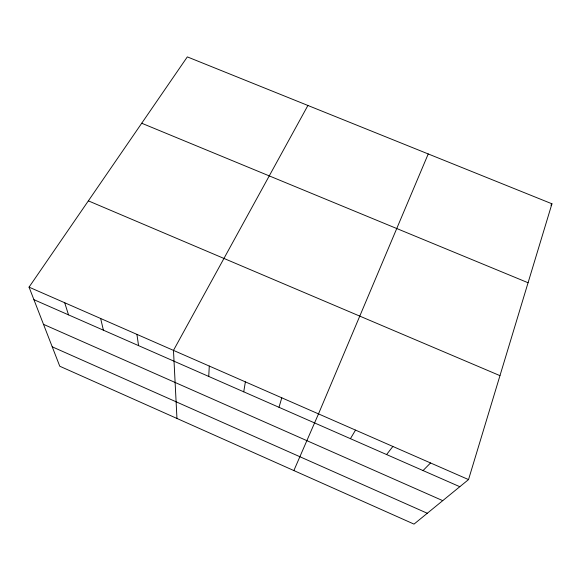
<?xml version="1.0" encoding="UTF-8"?>
<svg xmlns="http://www.w3.org/2000/svg" width="581" height="581" viewBox="0 0 581 581"><rect width="100%" height="100%" fill="white"/><g stroke="black" fill="none" stroke-linecap="round" stroke-linejoin="round"><path stroke-width="0.87" d="M208.739 376.452L209.283 366.059M243.73 391.819L245.378 381.87M279.003 407.31L281.785 397.811M468.526 479.586L551.95 203.793L187.329 56.887L29.05 287.137L59.77 366.226L414.013 524.113L468.526 479.586L29.05 287.137M428.233 153.943L318.497 413.89L293.863 470.566M307.908 105.466L173.479 350.387L176.958 418.458M350.43 438.677L355.528 430.107M550.919 205.231L551.95 203.793M386.59 454.553L392.872 446.462M423.048 470.566L430.536 462.955M141.72 123.237L528.071 282.744M88.356 200.859L499.965 375.646M33.923 299.673L459.811 486.711M43.502 324.343L442.744 500.648M52.225 346.813L427.296 513.27M64.702 302.745L68.514 314.866M100.651 318.49L103.396 330.19M136.913 334.365L138.569 345.637"/></g></svg>
